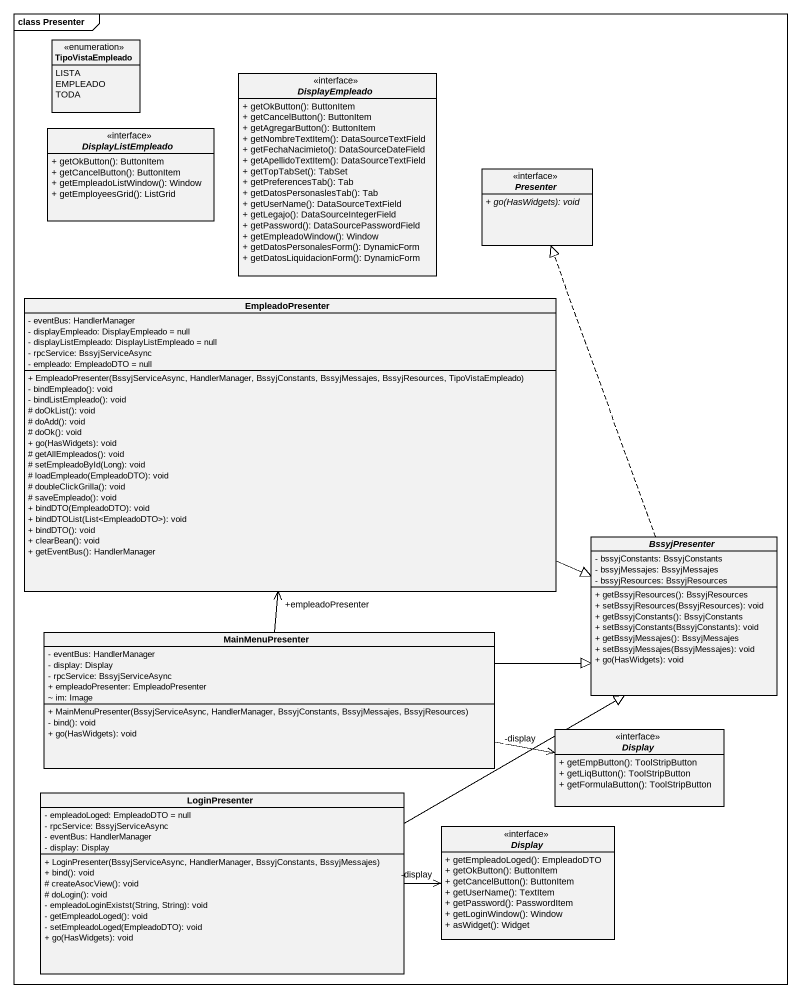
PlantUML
@startuml
mainframe class Presenter
hide circle
hide empty members
skinparam classAttributeIconSize 0
enum TipoVistaEmpleado {
  LISTA
  EMPLEADO
  TODA
}
interface DisplayEmpleado <<interface>> {
  + getOkButton(): ButtonItem
  + getCancelButton(): ButtonItem
  + getAgregarButton(): ButtonItem
  + getNombreTextItem(): DataSourceTextField
  + getFechaNacimieto(): DataSourceDateField
  + getApellidoTextItem(): DataSourceTextField
  + getTopTabSet(): TabSet
  + getPreferencesTab(): Tab
  + getDatosPersonaslesTab(): Tab
  + getUserName(): DataSourceTextField
  + getLegajo(): DataSourceIntegerField
  + getPassword(): DataSourcePasswordField
  + getEmpleadoWindow(): Window
  + getDatosPersonalesForm(): DynamicForm
  + getDatosLiquidacionForm(): DynamicForm
}
interface DisplayListEmpleado <<interface>> {
  + getOkButton(): ButtonItem
  + getCancelButton(): ButtonItem
  + getEmpleadoListWindow(): Window
  + getEmployeesGrid(): ListGrid
}
interface Presenter <<interface>> {
  {abstract} + go(HasWidgets): void
}
class EmpleadoPresenter {
  - eventBus: HandlerManager
  - displayEmpleado: DisplayEmpleado = null
  - displayListEmpleado: DisplayListEmpleado = null
  - rpcService: BssyjServiceAsync
  - empleado: EmpleadoDTO = null
  + EmpleadoPresenter(BssyjServiceAsync, HandlerManager, BssyjConstants, BssyjMessajes, BssyjResources, TipoVistaEmpleado)
  - bindEmpleado(): void
  - bindListEmpleado(): void
  # doOkList(): void
  # doAdd(): void
  # doOk(): void
  + go(HasWidgets): void
  # getAllEmpleados(): void
  # setEmpleadoById(Long): void
  # loadEmpleado(EmpleadoDTO): void
  # doubleClickGrilla(): void
  # saveEmpleado(): void
  + bindDTO(EmpleadoDTO): void
  + bindDTOList(List<EmpleadoDTO>): void
  + bindDTO(): void
  + clearBean(): void
  + getEventBus(): HandlerManager
}
abstract class BssyjPresenter {
  - bssyjConstants: BssyjConstants
  - bssyjMessajes: BssyjMessajes
  - bssyjResources: BssyjResources
  + getBssyjResources(): BssyjResources
  + setBssyjResources(BssyjResources): void
  + getBssyjConstants(): BssyjConstants
  + setBssyjConstants(BssyjConstants): void
  + getBssyjMessajes(): BssyjMessajes
  + setBssyjMessajes(BssyjMessajes): void
  + go(HasWidgets): void
}
class MainMenuPresenter {
  - eventBus: HandlerManager
  - display: Display
  - rpcService: BssyjServiceAsync
  + empleadoPresenter: EmpleadoPresenter
  ~ im: Image
  + MainMenuPresenter(BssyjServiceAsync, HandlerManager, BssyjConstants, BssyjMessajes, BssyjResources)
  - bind(): void
  + go(HasWidgets): void
}
interface Display <<interface>> {
  + getEmpButton(): ToolStripButton
  + getLiqButton(): ToolStripButton
  + getFormulaButton(): ToolStripButton
}
class LoginPresenter {
  - empleadoLoged: EmpleadoDTO = null
  - rpcService: BssyjServiceAsync
  - eventBus: HandlerManager
  - display: Display
  + LoginPresenter(BssyjServiceAsync, HandlerManager, BssyjConstants, BssyjMessajes)
  + bind(): void
  # createAsocView(): void
  # doLogin(): void
  - empleadoLoginExistst(String, String): void
  - getEmpleadoLoged(): void
  - setEmpleadoLoged(EmpleadoDTO): void
  + go(HasWidgets): void
}
interface "Display" as Display_2 <<interface>> {
  + getEmpleadoLoged(): EmpleadoDTO
  + getOkButton(): ButtonItem
  + getCancelButton(): ButtonItem
  + getUserName(): TextItem
  + getPassword(): PasswordItem
  + getLoginWindow(): Window
  + asWidget(): Widget
}
EmpleadoPresenter -right-|> BssyjPresenter
BssyjPresenter .up.|> Presenter
MainMenuPresenter -up-> "+empleadoPresenter" EmpleadoPresenter
MainMenuPresenter -right-|> BssyjPresenter
MainMenuPresenter -right-> "-display" Display
LoginPresenter -right-|> BssyjPresenter
LoginPresenter -right-> "-display" Display_2
@enduml
